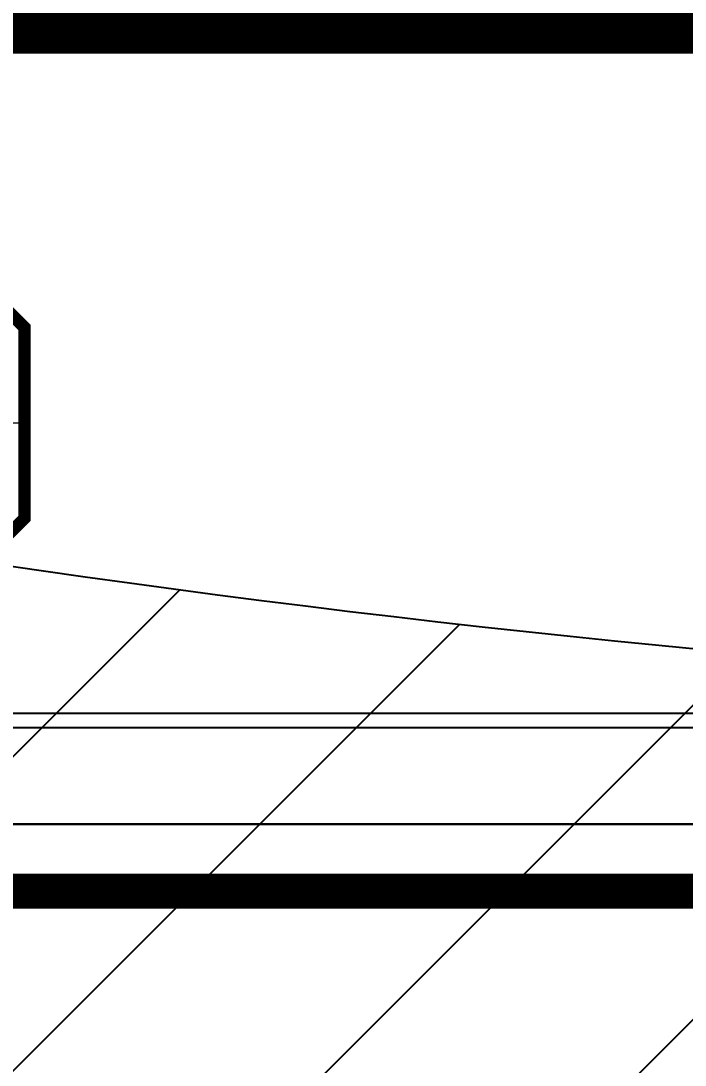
# Model space of a CAD drawing. Header units: millimetres. Extents: x -107267 to 109426, y -98906 to 83910.
# Drawn here: x -20097 to -19149, y -344 to 1147 of the extents above; entities that cross this region are included whole.
import ezdxf
from ezdxf.enums import TextEntityAlignment as Align

# ---------------------------------------------------------------- set-up
doc = ezdxf.new("R2010")
doc.units = ezdxf.units.MM
doc.linetypes.add('ACAD_ISO10W100', pattern=[18, 12, -3, 0, -3])
doc.linetypes.add('ACAD_ISO12W100', pattern=[21, 12, -3, 0, -3, 0, -3])
for name, color, linetype in [('00 - ZONA DE PROTEÇÃO', 4, 'Continuous'), ('00 - Zona de proteção 2d', 4, 'Continuous'), ('Front View-MISC', 7, 'Continuous'), ('Front View-STEEL', 9, 'Continuous'), ('Top (Plan) View-MISC', 7, 'Continuous')]:
    doc.layers.add(name, color=color, linetype=linetype)
for name, color, linetype, lineweight in [('000-M3G-MALHA NOVA', 5, 'ACAD_ISO10W100', 0), ('00_m3g_spda.capt_novo', 5, 'Continuous', 9), ('00_m3g_spda_ater_cabo50', 1, 'Continuous', 9)]:
    doc.layers.add(name, color=color, linetype=linetype, lineweight=lineweight)
doc.styles.add('ARIAL', font='arial.ttf')

# ---------------------------------------------------------------- blocks, each defined once
blk = doc.blocks.new('M3G_P_PONTOS DESC')
blk.add_wipeout([(-1.552, 3.747), (-3.747, 1.552), (-3.747, -1.552), (-1.552, -3.747), (1.552, -3.747), (3.747, -1.552), (3.747, 1.552), (1.552, 3.747)])
blk.add_wipeout([(-3.747, 1.552), (-3.747, -1.552), (-1.552, -3.747), (1.552, -3.747), (3.747, -1.552), (3.747, 1.552), (1.552, 3.747), (-1.552, 3.747)])
blk.add_line((-3.747, 0), (3.747, 0))
at = {"const_width": 0.2}
blk.add_lwpolyline([(3.747, 1.552), (1.552, 3.747), (-1.552, 3.747), (-3.747, 1.552), (-3.747, -1.552), (-1.552, -3.747), (1.552, -3.747), (3.747, -1.552)], close=True, dxfattribs=at)
at = {"style": 'ARIAL'}
for tag, height, p in [('PREDIO', 2.3, (0, 0.704)), ('PONTO', 2, (0, -2.639))]:
    blk.add_attdef(tag, text='', height=height, dxfattribs=at).set_placement(p, align=Align.CENTER)
blk = doc.blocks.new('*U482')
at = {"layer": 'Top (Plan) View-MISC', "color": 0, "linetype": 'ByBlock', "lineweight": -2}
blk.add_line((-21187.7, 138.1), (23428.9, 138.1), dxfattribs=at)
blk = doc.blocks.new('*U1067')
at = {"layer": 'Top (Plan) View-MISC', "color": 0, "linetype": 'ByBlock', "lineweight": -2}
blk.add_line((-18164.4, 158.1), (-20964.8, 158.1), dxfattribs=at)
blk = doc.blocks.new('*U1219')
at = {"layer": 'Front View-MISC', "color": 0, "linetype": 'ByBlock', "lineweight": -2}
for p, q in [((-20087.7, 0, 0.9), (-20087.7, 0, 3201.1)), ((-18287.7, 0, 0.9), (-20087.7, 0, 0.9)), ((-20087.7, 0, 3201.1), (-18287.7, 0, 3201.1)), ((-18287.7, 0, 3201.1), (-18287.7, 0, 0.9))]:
    blk.add_line(p, q, dxfattribs=at)
blk = doc.blocks.new('*U1222')
at = {"layer": 'Front View-MISC', "color": 0, "linetype": 'ByBlock', "lineweight": -2}
for p, q in [((-21407.7, 0, 3450), (-13407.5, 0, 3450)), ((-21407.7, 0, 4300), (-13407.5, 0, 4300))]:
    blk.add_line(p, q, dxfattribs=at)
blk = doc.blocks.new('*U1223')
at = {"layer": 'Front View-MISC', "color": 0, "linetype": 'ByBlock', "lineweight": -2}
for p, q in [((-13089.6, 0), (-24352.8, 0)), ((-13089.6, 0, -100), (-24352.8, 0, -100))]:
    blk.add_line(p, q, dxfattribs=at)
blk = doc.blocks.new('*U1244')
at = {"layer": 'Front View-MISC', "color": 0, "linetype": 'ByBlock', "lineweight": -2}
for p, q in [((-20087.7, 0, 0.9), (-18287.7, 0, 0.9)), ((-20087.7, 0, 3202), (-20087.7, 0, 0.9)), ((-18287.7, 0, 3202), (-20087.7, 0, 3202)), ((-20010, 0, 2270.7), (-19235, 0, 2270.7)), ((-20010, 0, 1000.3), (-20010, 0, 2270.7)), ((-19235, 0, 1000.3), (-20010, 0, 1000.3)), ((-20010, 0, 950.3), (-19235, 0, 950.3)), ((-20010, 0, 150.3), (-20010, 0, 950.3)), ((-19235, 0, 150.3), (-20010, 0, 150.3)), ((-20010, 0, 2320.7), (-20010, 0, 3120.7)), ((-19235, 0, 2320.7), (-20010, 0, 2320.7)), ((-20010, 0, 3120.7), (-19235, 0, 3120.7)), ((-19235, 0, 2270.7), (-19235, 0, 1000.3)), ((-19235, 0, 950.3), (-19235, 0, 150.3)), ((-19235, 0, 3120.7), (-19235, 0, 2320.7)), ((-19140.4, 0, 2270.7), (-18365.4, 0, 2270.7)), ((-19140.4, 0, 1000.3), (-19140.4, 0, 2270.7)), ((-18365.4, 0, 1000.3), (-19140.4, 0, 1000.3)), ((-19140.4, 0, 3120.7), (-18365.4, 0, 3120.7)), ((-19140.4, 0, 2320.7), (-19140.4, 0, 3120.7)), ((-18365.4, 0, 2320.7), (-19140.4, 0, 2320.7)), ((-19140.4, 0, 950.3), (-18365.4, 0, 950.3)), ((-19140.4, 0, 150.3), (-19140.4, 0, 950.3)), ((-18365.4, 0, 150.3), (-19140.4, 0, 150.3)), ((-18365.4, 0, 2270.7), (-18365.4, 0, 1000.3)), ((-18365.4, 0, 3120.7), (-18365.4, 0, 2320.7)), ((-18365.4, 0, 950.3), (-18365.4, 0, 150.3)), ((-18287.7, 0, 0.9), (-18287.7, 0, 3202))]:
    blk.add_line(p, q, dxfattribs=at)
blk = doc.blocks.new('*U1306')
at = {"layer": 'Front View-MISC', "color": 0, "linetype": 'ByBlock', "lineweight": -2}
for p, q in [((-20086, 0, 5158), (-20045.3, 0, 5158)), ((-20024.1, 0, 5158), (-19983.4, 0, 5158)), ((-19962.2, 0, 5158), (-19921.5, 0, 5158)), ((-19900.3, 0, 5158), (-19859.6, 0, 5158)), ((-19838.4, 0, 5158), (-19797.7, 0, 5158)), ((-19776.5, 0, 5158), (-19735.8, 0, 5158)), ((-19714.6, 0, 5158), (-19673.9, 0, 5158)), ((-19652.7, 0, 5158), (-19612, 0, 5158)), ((-19590.8, 0, 5158), (-19550.1, 0, 5158)), ((-19528.9, 0, 5158), (-19488.2, 0, 5158)), ((-19467, 0, 5158), (-19426.3, 0, 5158)), ((-19405.1, 0, 5158), (-19364.4, 0, 5158)), ((-19343.2, 0, 5158), (-19302.5, 0, 5158)), ((-19281.3, 0, 5158), (-19240.6, 0, 5158)), ((-19219.4, 0, 5158), (-19178.7, 0, 5158)), ((-19157.5, 0, 5158), (-19116.8, 0, 5158))]:
    blk.add_line(p, q, dxfattribs=at)
blk = doc.blocks.new('*U1308')
at = {"layer": 'Front View-MISC', "color": 0, "linetype": 'ByBlock', "lineweight": -2}
for p, q in [((-21187.7, 0, 4300), (-13407.5, 0, 4300)), ((-21187.7, 0, 4920.1), (-13407.5, 0, 4920.1))]:
    blk.add_line(p, q, dxfattribs=at)
blk = doc.blocks.new('*U1891')
at = {"layer": 'Front View-MISC', "color": 0, "linetype": 'ByBlock', "lineweight": -2}
for p, q in [((-20107.2, 0, 5166.4), (-20086, 0, 5166.4)), ((-20086, 0, 5166.4), (-20086, 0, 4920.1)), ((-20045.3, 0, 5166.4), (-20045.3, 0, 4920.1)), ((-20045.3, 0, 5166.4), (-20024.1, 0, 5166.4)), ((-20024.1, 0, 5166.4), (-20024.1, 0, 4920.1)), ((-19983.4, 0, 5166.4), (-19983.4, 0, 4920.1)), ((-19983.4, 0, 5166.4), (-19962.2, 0, 5166.4)), ((-19962.2, 0, 5166.4), (-19962.2, 0, 4920.1)), ((-19921.5, 0, 5166.4), (-19900.3, 0, 5166.4)), ((-19921.5, 0, 5166.4), (-19921.5, 0, 4920.1)), ((-19900.3, 0, 5166.4), (-19900.3, 0, 4920.1)), ((-19859.6, 0, 5166.4), (-19838.4, 0, 5166.4)), ((-19859.6, 0, 5166.4), (-19859.6, 0, 4920.1)), ((-19838.4, 0, 5166.4), (-19838.4, 0, 4920.1)), ((-19797.7, 0, 5166.4), (-19776.5, 0, 5166.4)), ((-19797.7, 0, 5166.4), (-19797.7, 0, 4920.1)), ((-19776.5, 0, 5166.4), (-19776.5, 0, 4920.1)), ((-19735.8, 0, 5166.4), (-19714.6, 0, 5166.4)), ((-19735.8, 0, 5166.4), (-19735.8, 0, 4920.1)), ((-19714.6, 0, 5166.4), (-19714.6, 0, 4920.1)), ((-19673.9, 0, 5166.4), (-19673.9, 0, 4920.1)), ((-19673.9, 0, 5166.4), (-19652.7, 0, 5166.4)), ((-19652.7, 0, 5166.4), (-19652.7, 0, 4920.1)), ((-19612, 0, 5166.4), (-19590.8, 0, 5166.4)), ((-19612, 0, 5166.4), (-19612, 0, 4920.1)), ((-19590.8, 0, 5166.4), (-19590.8, 0, 4920.1)), ((-19550.1, 0, 5166.4), (-19550.1, 0, 4920.1)), ((-19550.1, 0, 5166.4), (-19528.9, 0, 5166.4)), ((-19528.9, 0, 5166.4), (-19528.9, 0, 4920.1)), ((-19488.2, 0, 5166.4), (-19467, 0, 5166.4)), ((-19488.2, 0, 5166.4), (-19488.2, 0, 4920.1)), ((-19467, 0, 5166.4), (-19467, 0, 4920.1)), ((-19426.3, 0, 5166.4), (-19426.3, 0, 4920.1)), ((-19426.3, 0, 5166.4), (-19405.1, 0, 5166.4)), ((-19405.1, 0, 5166.4), (-19405.1, 0, 4920.1)), ((-19364.4, 0, 5166.4), (-19364.4, 0, 4920.1)), ((-19364.4, 0, 5166.4), (-19343.2, 0, 5166.4)), ((-19343.2, 0, 5166.4), (-19343.2, 0, 4920.1)), ((-19302.5, 0, 5166.4), (-19281.3, 0, 5166.4)), ((-19302.5, 0, 5166.4), (-19302.5, 0, 4920.1)), ((-19281.3, 0, 5166.4), (-19281.3, 0, 4920.1)), ((-19240.6, 0, 5166.4), (-19219.4, 0, 5166.4)), ((-19240.6, 0, 5166.4), (-19240.6, 0, 4920.1)), ((-19219.4, 0, 5166.4), (-19219.4, 0, 4920.1)), ((-19178.7, 0, 5166.4), (-19178.7, 0, 4920.1)), ((-19178.7, 0, 5166.4), (-19157.5, 0, 5166.4)), ((-19157.5, 0, 5166.4), (-19157.5, 0, 4920.1))]:
    blk.add_line(p, q, dxfattribs=at)
blk = doc.blocks.new('*U1939')
at = {"layer": 'Front View-STEEL', "color": 0, "linetype": 'ByBlock', "lineweight": -2}
for p, q in [((-19235, 0, 1009.6), (-20010, 0, 1009.6)), ((-19235, 0, 1019.2), (-20010, 0, 1019.2)), ((-19235, 0, 1028.7), (-20010, 0, 1028.7)), ((-19235, 0, 1038.2), (-20010, 0, 1038.2)), ((-19235, 0, 1047.8), (-20010, 0, 1047.8)), ((-19235, 0, 1057.3), (-20010, 0, 1057.3)), ((-19235, 0, 1066.8), (-20010, 0, 1066.8)), ((-19235, 0, 1076.3), (-20010, 0, 1076.3)), ((-19235, 0, 1085.8), (-20010, 0, 1085.8)), ((-19235, 0, 1095.4), (-20010, 0, 1095.4)), ((-19235, 0, 1104.9), (-20010, 0, 1104.9)), ((-19235, 0, 1114.4), (-20010, 0, 1114.4)), ((-19235, 0, 1124), (-20010, 0, 1124)), ((-19235, 0, 1133.5), (-20010, 0, 1133.5)), ((-19235, 0, 1143), (-20010, 0, 1143)), ((-19235, 0, 1152.5), (-20010, 0, 1152.5)), ((-19235, 0, 1162), (-20010, 0, 1162)), ((-19235, 0, 1171.6), (-20010, 0, 1171.6)), ((-19235, 0, 1181.1), (-20010, 0, 1181.1)), ((-19235, 0, 1190.6), (-20010, 0, 1190.6)), ((-19235, 0, 1200.2), (-20010, 0, 1200.2)), ((-19235, 0, 1209.7), (-20010, 0, 1209.7)), ((-19235, 0, 1219.2), (-20010, 0, 1219.2)), ((-19235, 0, 1228.7), (-20010, 0, 1228.7)), ((-19235, 0, 1238.2), (-20010, 0, 1238.2)), ((-19235, 0, 1247.8), (-20010, 0, 1247.8)), ((-19235, 0, 1257.3), (-20010, 0, 1257.3)), ((-19235, 0, 1266.8), (-20010, 0, 1266.8)), ((-19235, 0, 1276.3), (-20010, 0, 1276.3)), ((-19235, 0, 1285.9), (-20010, 0, 1285.9)), ((-19235, 0, 1295.4), (-20010, 0, 1295.4)), ((-19235, 0, 1304.9), (-20010, 0, 1304.9)), ((-19235, 0, 1314.5), (-20010, 0, 1314.5)), ((-19235, 0, 1324), (-20010, 0, 1324)), ((-19235, 0, 1333.5), (-20010, 0, 1333.5)), ((-19235, 0, 1343), (-20010, 0, 1343)), ((-19235, 0, 1352.5), (-20010, 0, 1352.5)), ((-19235, 0, 1362.1), (-20010, 0, 1362.1)), ((-19235, 0, 1371.6), (-20010, 0, 1371.6)), ((-19235, 0, 1381.1), (-20010, 0, 1381.1)), ((-19235, 0, 1390.7), (-20010, 0, 1390.7)), ((-19235, 0, 1400.2), (-20010, 0, 1400.2)), ((-19235, 0, 1409.7), (-20010, 0, 1409.7)), ((-19235, 0, 1419.2), (-20010, 0, 1419.2)), ((-19235, 0, 1428.8), (-20010, 0, 1428.8)), ((-19235, 0, 1438.3), (-20010, 0, 1438.3)), ((-19235, 0, 1447.8), (-20010, 0, 1447.8)), ((-19235, 0, 1457.3), (-20010, 0, 1457.3)), ((-19235, 0, 1466.8), (-20010, 0, 1466.8)), ((-19235, 0, 1476.4), (-20010, 0, 1476.4)), ((-19235, 0, 1485.9), (-20010, 0, 1485.9)), ((-19235, 0, 1495.4), (-20010, 0, 1495.4)), ((-19235, 0, 1505), (-20010, 0, 1505)), ((-19235, 0, 1514.5), (-20010, 0, 1514.5)), ((-19235, 0, 1524), (-20010, 0, 1524)), ((-19235, 0, 1533.5), (-20010, 0, 1533.5)), ((-19235, 0, 1543), (-20010, 0, 1543)), ((-19235, 0, 1552.6), (-20010, 0, 1552.6)), ((-19235, 0, 1562.1), (-20010, 0, 1562.1)), ((-19235, 0, 1571.6), (-20010, 0, 1571.6)), ((-19235, 0, 1581.2), (-20010, 0, 1581.2)), ((-19235, 0, 1590.7), (-20010, 0, 1590.7)), ((-19235, 0, 1600.2), (-20010, 0, 1600.2)), ((-19235, 0, 1609.7), (-20010, 0, 1609.7)), ((-19235, 0, 1619.2), (-20010, 0, 1619.2)), ((-19235, 0, 1628.8), (-20010, 0, 1628.8)), ((-19235, 0, 1638.3), (-20010, 0, 1638.3)), ((-19235, 0, 1647.8), (-20010, 0, 1647.8)), ((-19235, 0, 1657.3), (-20010, 0, 1657.3)), ((-19235, 0, 1666.9), (-20010, 0, 1666.9)), ((-19235, 0, 1676.4), (-20010, 0, 1676.4)), ((-19235, 0, 1685.9), (-20010, 0, 1685.9)), ((-19235, 0, 1695.5), (-20010, 0, 1695.5)), ((-19235, 0, 1705), (-20010, 0, 1705)), ((-19235, 0, 1714.5), (-20010, 0, 1714.5)), ((-19235, 0, 1724), (-20010, 0, 1724)), ((-19235, 0, 1733.5), (-20010, 0, 1733.5)), ((-19235, 0, 1743.1), (-20010, 0, 1743.1)), ((-19235, 0, 1752.6), (-20010, 0, 1752.6)), ((-19235, 0, 1762.1), (-20010, 0, 1762.1)), ((-19235, 0, 1771.7), (-20010, 0, 1771.7)), ((-19235, 0, 1781.2), (-20010, 0, 1781.2)), ((-19235, 0, 1790.7), (-20010, 0, 1790.7)), ((-19235, 0, 1800.2), (-20010, 0, 1800.2)), ((-19235, 0, 1809.8), (-20010, 0, 1809.8)), ((-19235, 0, 1819.3), (-20010, 0, 1819.3)), ((-19235, 0, 1828.8), (-20010, 0, 1828.8)), ((-19235, 0, 1838.3), (-20010, 0, 1838.3)), ((-19235, 0, 1847.8), (-20010, 0, 1847.8)), ((-19235, 0, 1857.4), (-20010, 0, 1857.4)), ((-19235, 0, 1866.9), (-20010, 0, 1866.9)), ((-19235, 0, 1876.4), (-20010, 0, 1876.4)), ((-19235, 0, 1886), (-20010, 0, 1886)), ((-19235, 0, 1895.5), (-20010, 0, 1895.5)), ((-19235, 0, 1905), (-20010, 0, 1905)), ((-19235, 0, 1914.5), (-20010, 0, 1914.5)), ((-19235, 0, 1924), (-20010, 0, 1924)), ((-19235, 0, 1933.6), (-20010, 0, 1933.6)), ((-19235, 0, 1943.1), (-20010, 0, 1943.1)), ((-19235, 0, 1952.6), (-20010, 0, 1952.6)), ((-19235, 0, 1962.2), (-20010, 0, 1962.2)), ((-19235, 0, 1971.7), (-20010, 0, 1971.7)), ((-19235, 0, 1981.2), (-20010, 0, 1981.2)), ((-19235, 0, 1990.7), (-20010, 0, 1990.7)), ((-19235, 0, 2000.2), (-20010, 0, 2000.2)), ((-19235, 0, 2009.8), (-20010, 0, 2009.8)), ((-19235, 0, 2019.3), (-20010, 0, 2019.3)), ((-19235, 0, 2028.8), (-20010, 0, 2028.8)), ((-19235, 0, 2038.3), (-20010, 0, 2038.3)), ((-19235, 0, 2047.9), (-20010, 0, 2047.9)), ((-19235, 0, 2057.4), (-20010, 0, 2057.4)), ((-19235, 0, 2066.9), (-20010, 0, 2066.9)), ((-19235, 0, 2076.4), (-20010, 0, 2076.4)), ((-19235, 0, 2086), (-20010, 0, 2086)), ((-19235, 0, 2095.5), (-20010, 0, 2095.5)), ((-19235, 0, 2105), (-20010, 0, 2105)), ((-19235, 0, 2114.6), (-20010, 0, 2114.6)), ((-19235, 0, 2124.1), (-20010, 0, 2124.1)), ((-19235, 0, 2133.6), (-20010, 0, 2133.6)), ((-19235, 0, 2143.1), (-20010, 0, 2143.1)), ((-19235, 0, 2152.7), (-20010, 0, 2152.7)), ((-19235, 0, 2162.2), (-20010, 0, 2162.2)), ((-19235, 0, 2171.7), (-20010, 0, 2171.7)), ((-19235, 0, 2181.2), (-20010, 0, 2181.2)), ((-19235, 0, 2190.8), (-20010, 0, 2190.8)), ((-19235, 0, 2200.3), (-20010, 0, 2200.3)), ((-19235, 0, 2209.8), (-20010, 0, 2209.8)), ((-19235, 0, 2219.3), (-20010, 0, 2219.3)), ((-19235, 0, 2228.8), (-20010, 0, 2228.8)), ((-19235, 0, 2238.4), (-20010, 0, 2238.4)), ((-19235, 0, 2247.9), (-20010, 0, 2247.9)), ((-19235, 0, 2257.4), (-20010, 0, 2257.4)), ((-19235, 0, 2266.9), (-20010, 0, 2266.9)), ((-20002.5, 0, 1000.3), (-20002.5, 0, 2270.7)), ((-19993, 0, 1000.3), (-19993, 0, 2270.7)), ((-19983.5, 0, 1000.3), (-19983.5, 0, 2270.7)), ((-19973.9, 0, 1000.3), (-19973.9, 0, 2270.7)), ((-19964.4, 0, 1000.3), (-19964.4, 0, 2270.7)), ((-19954.9, 0, 1000.3), (-19954.9, 0, 2270.7)), ((-19945.3, 0, 1000.3), (-19945.3, 0, 2270.7)), ((-19935.8, 0, 1000.3), (-19935.8, 0, 2270.7)), ((-19926.3, 0, 1000.3), (-19926.3, 0, 2270.7)), ((-19916.8, 0, 1000.3), (-19916.8, 0, 2270.7)), ((-19907.2, 0, 1000.3), (-19907.2, 0, 2270.7)), ((-19897.7, 0, 1000.3), (-19897.7, 0, 2270.7)), ((-19888.2, 0, 1000.3), (-19888.2, 0, 2270.7)), ((-19878.7, 0, 1000.3), (-19878.7, 0, 2270.7)), ((-19869.2, 0, 1000.3), (-19869.2, 0, 2270.7)), ((-19859.6, 0, 1000.3), (-19859.6, 0, 2270.7)), ((-19850.1, 0, 1000.3), (-19850.1, 0, 2270.7)), ((-19840.6, 0, 1000.3), (-19840.6, 0, 2270.7)), ((-19831, 0, 1000.3), (-19831, 0, 2270.7)), ((-19821.5, 0, 1000.3), (-19821.5, 0, 2270.7)), ((-19812, 0, 1000.3), (-19812, 0, 2270.7)), ((-19802.5, 0, 1000.3), (-19802.5, 0, 2270.7)), ((-19793, 0, 1000.3), (-19793, 0, 2270.7)), ((-19783.4, 0, 1000.3), (-19783.4, 0, 2270.7)), ((-19773.9, 0, 1000.3), (-19773.9, 0, 2270.7)), ((-19764.4, 0, 1000.3), (-19764.4, 0, 2270.7)), ((-19754.8, 0, 1000.3), (-19754.8, 0, 2270.7)), ((-19745.3, 0, 1000.3), (-19745.3, 0, 2270.7)), ((-19735.8, 0, 1000.3), (-19735.8, 0, 2270.7)), ((-19726.3, 0, 1000.3), (-19726.3, 0, 2270.7)), ((-19716.8, 0, 1000.3), (-19716.8, 0, 2270.7)), ((-19707.2, 0, 1000.3), (-19707.2, 0, 2270.7)), ((-19697.7, 0, 1000.3), (-19697.7, 0, 2270.7)), ((-19688.2, 0, 1000.3), (-19688.2, 0, 2270.7)), ((-19678.7, 0, 1000.3), (-19678.7, 0, 2270.7)), ((-19669.1, 0, 1000.3), (-19669.1, 0, 2270.7)), ((-19659.6, 0, 1000.3), (-19659.6, 0, 2270.7)), ((-19650.1, 0, 1000.3), (-19650.1, 0, 2270.7)), ((-19640.5, 0, 1000.3), (-19640.5, 0, 2270.7)), ((-19631, 0, 1000.3), (-19631, 0, 2270.7)), ((-19621.5, 0, 1000.3), (-19621.5, 0, 2270.7)), ((-19612, 0, 1000.3), (-19612, 0, 2270.7)), ((-19602.5, 0, 1000.3), (-19602.5, 0, 2270.7)), ((-19592.9, 0, 1000.3), (-19592.9, 0, 2270.7)), ((-19583.4, 0, 1000.3), (-19583.4, 0, 2270.7)), ((-19573.9, 0, 1000.3), (-19573.9, 0, 2270.7)), ((-19564.3, 0, 1000.3), (-19564.3, 0, 2270.7)), ((-19554.8, 0, 1000.3), (-19554.8, 0, 2270.7)), ((-19545.3, 0, 1000.3), (-19545.3, 0, 2270.7)), ((-19535.8, 0, 1000.3), (-19535.8, 0, 2270.7)), ((-19526.2, 0, 1000.3), (-19526.2, 0, 2270.7)), ((-19516.7, 0, 1000.3), (-19516.7, 0, 2270.7)), ((-19507.2, 0, 1000.3), (-19507.2, 0, 2270.7)), ((-19497.7, 0, 1000.3), (-19497.7, 0, 2270.7)), ((-19488.2, 0, 1000.3), (-19488.2, 0, 2270.7)), ((-19478.6, 0, 1000.3), (-19478.6, 0, 2270.7)), ((-19469.1, 0, 1000.3), (-19469.1, 0, 2270.7)), ((-19459.6, 0, 1000.3), (-19459.6, 0, 2270.7)), ((-19450, 0, 1000.3), (-19450, 0, 2270.7)), ((-19440.5, 0, 1000.3), (-19440.5, 0, 2270.7)), ((-19431, 0, 1000.3), (-19431, 0, 2270.7)), ((-19421.5, 0, 1000.3), (-19421.5, 0, 2270.7)), ((-19412, 0, 1000.3), (-19412, 0, 2270.7)), ((-19402.4, 0, 1000.3), (-19402.4, 0, 2270.7)), ((-19392.9, 0, 1000.3), (-19392.9, 0, 2270.7)), ((-19383.4, 0, 1000.3), (-19383.4, 0, 2270.7)), ((-19373.8, 0, 1000.3), (-19373.8, 0, 2270.7)), ((-19364.3, 0, 1000.3), (-19364.3, 0, 2270.7)), ((-19354.8, 0, 1000.3), (-19354.8, 0, 2270.7)), ((-19345.3, 0, 1000.3), (-19345.3, 0, 2270.7)), ((-19335.8, 0, 1000.3), (-19335.8, 0, 2270.7)), ((-19326.2, 0, 1000.3), (-19326.2, 0, 2270.7)), ((-19316.7, 0, 1000.3), (-19316.7, 0, 2270.7)), ((-19307.2, 0, 1000.3), (-19307.2, 0, 2270.7)), ((-19297.7, 0, 1000.3), (-19297.7, 0, 2270.7)), ((-19288.1, 0, 1000.3), (-19288.1, 0, 2270.7)), ((-19278.6, 0, 1000.3), (-19278.6, 0, 2270.7)), ((-19269.1, 0, 1000.3), (-19269.1, 0, 2270.7)), ((-19259.5, 0, 1000.3), (-19259.5, 0, 2270.7)), ((-19250, 0, 1000.3), (-19250, 0, 2270.7)), ((-19240.5, 0, 1000.3), (-19240.5, 0, 2270.7))]:
    blk.add_line(p, q, dxfattribs=at)
blk = doc.blocks.new('*U1940')
at = {"layer": 'Front View-STEEL', "color": 0, "linetype": 'ByBlock', "lineweight": -2}
for p, q in [((-19235, 0, 152.4), (-20010, 0, 152.4)), ((-19235, 0, 161.9), (-20010, 0, 161.9)), ((-19235, 0, 171.4), (-20010, 0, 171.4)), ((-19235, 0, 181), (-20010, 0, 181)), ((-19235, 0, 190.5), (-20010, 0, 190.5)), ((-19235, 0, 200), (-20010, 0, 200)), ((-19235, 0, 209.6), (-20010, 0, 209.6)), ((-19235, 0, 219.1), (-20010, 0, 219.1)), ((-19235, 0, 228.6), (-20010, 0, 228.6)), ((-19235, 0, 238.1), (-20010, 0, 238.1)), ((-19235, 0, 247.7), (-20010, 0, 247.7)), ((-19235, 0, 257.2), (-20010, 0, 257.2)), ((-19235, 0, 266.7), (-20010, 0, 266.7)), ((-19235, 0, 276.2), (-20010, 0, 276.2)), ((-19235, 0, 285.7), (-20010, 0, 285.7)), ((-19235, 0, 295.3), (-20010, 0, 295.3)), ((-19235, 0, 304.8), (-20010, 0, 304.8)), ((-19235, 0, 314.3), (-20010, 0, 314.3)), ((-19235, 0, 323.9), (-20010, 0, 323.9)), ((-19235, 0, 333.4), (-20010, 0, 333.4)), ((-19235, 0, 342.9), (-20010, 0, 342.9)), ((-19235, 0, 352.4), (-20010, 0, 352.4)), ((-19235, 0, 361.9), (-20010, 0, 361.9)), ((-19235, 0, 371.5), (-20010, 0, 371.5)), ((-19235, 0, 381), (-20010, 0, 381)), ((-19235, 0, 390.5), (-20010, 0, 390.5)), ((-19235, 0, 400.1), (-20010, 0, 400.1)), ((-19235, 0, 409.6), (-20010, 0, 409.6)), ((-19235, 0, 419.1), (-20010, 0, 419.1)), ((-19235, 0, 428.6), (-20010, 0, 428.6)), ((-19235, 0, 438.1), (-20010, 0, 438.1)), ((-19235, 0, 447.7), (-20010, 0, 447.7)), ((-19235, 0, 457.2), (-20010, 0, 457.2)), ((-19235, 0, 466.7), (-20010, 0, 466.7)), ((-19235, 0, 476.2), (-20010, 0, 476.2)), ((-19235, 0, 485.8), (-20010, 0, 485.8)), ((-19235, 0, 495.3), (-20010, 0, 495.3)), ((-19235, 0, 504.8), (-20010, 0, 504.8)), ((-19235, 0, 514.3), (-20010, 0, 514.3)), ((-19235, 0, 523.9), (-20010, 0, 523.9)), ((-19235, 0, 533.4), (-20010, 0, 533.4)), ((-19235, 0, 542.9), (-20010, 0, 542.9)), ((-19235, 0, 552.4), (-20010, 0, 552.4)), ((-19235, 0, 562), (-20010, 0, 562)), ((-19235, 0, 571.5), (-20010, 0, 571.5)), ((-19235, 0, 581), (-20010, 0, 581)), ((-19235, 0, 590.5), (-20010, 0, 590.5)), ((-19235, 0, 600.1), (-20010, 0, 600.1)), ((-19235, 0, 609.6), (-20010, 0, 609.6)), ((-19235, 0, 619.1), (-20010, 0, 619.1)), ((-19235, 0, 628.6), (-20010, 0, 628.6)), ((-19235, 0, 638.2), (-20010, 0, 638.2)), ((-19235, 0, 647.7), (-20010, 0, 647.7)), ((-19235, 0, 657.2), (-20010, 0, 657.2)), ((-19235, 0, 666.7), (-20010, 0, 666.7)), ((-19235, 0, 676.3), (-20010, 0, 676.3)), ((-19235, 0, 685.8), (-20010, 0, 685.8)), ((-19235, 0, 695.3), (-20010, 0, 695.3)), ((-19235, 0, 704.8), (-20010, 0, 704.8)), ((-19235, 0, 714.4), (-20010, 0, 714.4)), ((-19235, 0, 723.9), (-20010, 0, 723.9)), ((-19235, 0, 733.4), (-20010, 0, 733.4)), ((-19235, 0, 742.9), (-20010, 0, 742.9)), ((-19235, 0, 752.5), (-20010, 0, 752.5)), ((-19235, 0, 762), (-20010, 0, 762)), ((-19235, 0, 771.5), (-20010, 0, 771.5)), ((-19235, 0, 781), (-20010, 0, 781)), ((-19235, 0, 790.6), (-20010, 0, 790.6)), ((-19235, 0, 800.1), (-20010, 0, 800.1)), ((-19235, 0, 809.6), (-20010, 0, 809.6)), ((-19235, 0, 819.1), (-20010, 0, 819.1)), ((-19235, 0, 828.7), (-20010, 0, 828.7)), ((-19235, 0, 838.2), (-20010, 0, 838.2)), ((-19235, 0, 847.7), (-20010, 0, 847.7)), ((-19235, 0, 857.2), (-20010, 0, 857.2)), ((-19235, 0, 866.8), (-20010, 0, 866.8)), ((-19235, 0, 876.3), (-20010, 0, 876.3)), ((-19235, 0, 885.8), (-20010, 0, 885.8)), ((-19235, 0, 895.3), (-20010, 0, 895.3)), ((-19235, 0, 904.9), (-20010, 0, 904.9)), ((-19235, 0, 914.4), (-20010, 0, 914.4)), ((-19235, 0, 923.9), (-20010, 0, 923.9)), ((-19235, 0, 933.4), (-20010, 0, 933.4)), ((-19235, 0, 943), (-20010, 0, 943)), ((-20002.5, 0, 150.3), (-20002.5, 0, 950.3)), ((-19993, 0, 150.3), (-19993, 0, 950.3)), ((-19983.5, 0, 150.3), (-19983.5, 0, 950.3)), ((-19973.9, 0, 150.3), (-19973.9, 0, 950.3)), ((-19964.4, 0, 150.3), (-19964.4, 0, 950.3)), ((-19954.9, 0, 150.3), (-19954.9, 0, 950.3)), ((-19945.3, 0, 150.3), (-19945.3, 0, 950.3)), ((-19935.8, 0, 150.3), (-19935.8, 0, 950.3)), ((-19926.3, 0, 150.3), (-19926.3, 0, 950.3)), ((-19916.8, 0, 150.3), (-19916.8, 0, 950.3)), ((-19907.2, 0, 150.3), (-19907.2, 0, 950.3)), ((-19897.7, 0, 150.3), (-19897.7, 0, 950.3)), ((-19888.2, 0, 150.3), (-19888.2, 0, 950.3)), ((-19878.7, 0, 150.3), (-19878.7, 0, 950.3)), ((-19869.2, 0, 150.3), (-19869.2, 0, 950.3)), ((-19859.6, 0, 150.3), (-19859.6, 0, 950.3)), ((-19850.1, 0, 150.3), (-19850.1, 0, 950.3)), ((-19840.6, 0, 150.3), (-19840.6, 0, 950.3)), ((-19831, 0, 150.3), (-19831, 0, 950.3)), ((-19821.5, 0, 150.3), (-19821.5, 0, 950.3)), ((-19812, 0, 150.3), (-19812, 0, 950.3)), ((-19802.5, 0, 150.3), (-19802.5, 0, 950.3)), ((-19793, 0, 150.3), (-19793, 0, 950.3)), ((-19783.4, 0, 150.3), (-19783.4, 0, 950.3)), ((-19773.9, 0, 150.3), (-19773.9, 0, 950.3)), ((-19764.4, 0, 150.3), (-19764.4, 0, 950.3)), ((-19754.8, 0, 150.3), (-19754.8, 0, 950.3)), ((-19745.3, 0, 150.3), (-19745.3, 0, 950.3)), ((-19735.8, 0, 150.3), (-19735.8, 0, 950.3)), ((-19726.3, 0, 150.3), (-19726.3, 0, 950.3)), ((-19716.8, 0, 150.3), (-19716.8, 0, 950.3)), ((-19707.2, 0, 150.3), (-19707.2, 0, 950.3)), ((-19697.7, 0, 150.3), (-19697.7, 0, 950.3)), ((-19688.2, 0, 150.3), (-19688.2, 0, 950.3)), ((-19678.7, 0, 150.3), (-19678.7, 0, 950.3)), ((-19669.1, 0, 150.3), (-19669.1, 0, 950.3)), ((-19659.6, 0, 150.3), (-19659.6, 0, 950.3)), ((-19650.1, 0, 150.3), (-19650.1, 0, 950.3)), ((-19640.5, 0, 150.3), (-19640.5, 0, 950.3)), ((-19631, 0, 150.3), (-19631, 0, 950.3)), ((-19621.5, 0, 150.3), (-19621.5, 0, 950.3)), ((-19612, 0, 150.3), (-19612, 0, 950.3)), ((-19602.5, 0, 150.3), (-19602.5, 0, 950.3)), ((-19592.9, 0, 150.3), (-19592.9, 0, 950.3)), ((-19583.4, 0, 150.3), (-19583.4, 0, 950.3)), ((-19573.9, 0, 150.3), (-19573.9, 0, 950.3)), ((-19564.3, 0, 150.3), (-19564.3, 0, 950.3)), ((-19554.8, 0, 150.3), (-19554.8, 0, 950.3)), ((-19545.3, 0, 150.3), (-19545.3, 0, 950.3)), ((-19535.8, 0, 150.3), (-19535.8, 0, 950.3)), ((-19526.2, 0, 150.3), (-19526.2, 0, 950.3)), ((-19516.7, 0, 150.3), (-19516.7, 0, 950.3)), ((-19507.2, 0, 150.3), (-19507.2, 0, 950.3)), ((-19497.7, 0, 150.3), (-19497.7, 0, 950.3)), ((-19488.2, 0, 150.3), (-19488.2, 0, 950.3)), ((-19478.6, 0, 150.3), (-19478.6, 0, 950.3)), ((-19469.1, 0, 150.3), (-19469.1, 0, 950.3)), ((-19459.6, 0, 150.3), (-19459.6, 0, 950.3)), ((-19450, 0, 150.3), (-19450, 0, 950.3)), ((-19440.5, 0, 150.3), (-19440.5, 0, 950.3)), ((-19431, 0, 150.3), (-19431, 0, 950.3)), ((-19421.5, 0, 150.3), (-19421.5, 0, 950.3)), ((-19412, 0, 150.3), (-19412, 0, 950.3)), ((-19402.4, 0, 150.3), (-19402.4, 0, 950.3)), ((-19392.9, 0, 150.3), (-19392.9, 0, 950.3)), ((-19383.4, 0, 150.3), (-19383.4, 0, 950.3)), ((-19373.8, 0, 150.3), (-19373.8, 0, 950.3)), ((-19364.3, 0, 150.3), (-19364.3, 0, 950.3)), ((-19354.8, 0, 150.3), (-19354.8, 0, 950.3)), ((-19345.3, 0, 150.3), (-19345.3, 0, 950.3)), ((-19335.8, 0, 150.3), (-19335.8, 0, 950.3)), ((-19326.2, 0, 150.3), (-19326.2, 0, 950.3)), ((-19316.7, 0, 150.3), (-19316.7, 0, 950.3)), ((-19307.2, 0, 150.3), (-19307.2, 0, 950.3)), ((-19297.7, 0, 150.3), (-19297.7, 0, 950.3)), ((-19288.1, 0, 150.3), (-19288.1, 0, 950.3)), ((-19278.6, 0, 150.3), (-19278.6, 0, 950.3)), ((-19269.1, 0, 150.3), (-19269.1, 0, 950.3)), ((-19259.5, 0, 150.3), (-19259.5, 0, 950.3)), ((-19250, 0, 150.3), (-19250, 0, 950.3)), ((-19240.5, 0, 150.3), (-19240.5, 0, 950.3))]:
    blk.add_line(p, q, dxfattribs=at)

msp = doc.modelspace()

# ---------------------------------------------------------------- linework, layer by layer
at = {"layer": '00 - ZONA DE PROTEÇÃO', "extrusion": (0, -1, 0)}
for centre in [(-9041.5, 65477.8), (659.7, 64665.5), (1814.4, 65554.8), (2162.4, 65536.4), (11887.6, 65560), (18994, 65730.5), (-47266.8, 59988.1), (-19952.8, 65889)]:
    msp.add_circle(centre, 60000, dxfattribs=at)
at = {"layer": '00 - Zona de proteção 2d', "extrusion": (0, -1, 0)}
msp.add_lwpolyline([(-47266.8, -11.9, 0.112418), (-21288.2, 5903.8, 0.033813), (-13144.1, 6274.9, 0.01688), (-9173.6, 5476.7, 0.024897), (-3121.5, 5769.5), (-1184.9, 5629.8, 0.039441), (6878.1, 5768.8, 0.041832), (16878.5, 5769.5, 0.028072), (23548.4, 5903.6, 0.112715), (49677.2, 0)], format="xyb", dxfattribs=at)
at = {"layer": '000-M3G-MALHA NOVA', "ltscale": 0.5, "const_width": 50}
msp.add_lwpolyline([(-21305, -95.6), (23538.6, -97.6), (23547.6, -14971.9), (23207.9, -14971.9), (-13075, -14971.9), (-13130.7, -14971.9), (-13295, -14971.9), (-13295, -10508.5), (-13295, -10455), (-21305, -10455), (-21305, -95.6)], close=True, dxfattribs=at)
at = {"layer": '00_m3g_spda_ater_cabo50', "linetype": 'ACAD_ISO12W100', "lineweight": -2, "const_width": 75}
msp.add_lwpolyline([(-22409.7, 1138.1), (-22409.7, -11569.8), (-14407.5, -11569.8), (-14407.5, -16061.9), (24648.9, -16061.9), (24648.9, 1138.1), (-2214.8, 1138.1), (-2214.8, 4938.1), (-7364.8, 4938.1), (-7364.8, 1138.1)], close=True, dxfattribs=at)

# ---------------------------------------------------------------- block references
at = {"layer": 'Front View-MISC'}
for name in ['*U1223', '*U1222', '*U1306', '*U1308', '*U1891', '*U1219', '*U1244']:
    msp.add_blockref(name, (0, 0), dxfattribs=at)
at = {"layer": 'Front View-STEEL'}
for name in ['*U1939', '*U1940']:
    msp.add_blockref(name, (0, 0), dxfattribs=at)
at = {"layer": 'Top (Plan) View-MISC'}
for name in ['*U1067', '*U482']:
    msp.add_blockref(name, (0, 0), dxfattribs=at)

# ---------------------------------------------------------------- next in the draw order: block references
at = {"layer": '00_m3g_spda.capt_novo'}
ref = msp.add_blockref('M3G_P_PONTOS DESC', (-20421.5, 573.2), dxfattribs=dict(at, xscale=87.84732026491085, yscale=87.84732026491085, zscale=87.84732026491085))
ref.add_attrib('PONTO', '01', dxfattribs={"layer": '0', "height": 175.69, "style": 'ARIAL'}).set_placement((-20421.5, 341.4), align=Align.CENTER)
ref.add_attrib('PREDIO', 'RA', dxfattribs={"layer": '0', "height": 158.13, "style": 'ARIAL'}).set_placement((-20421.5, 635), align=Align.CENTER)

# ---------------------------------------------------------------- next in the draw order: hatches: boundary and pattern name
at = {"layer": '00 - ZONA DE PROTEÇÃO'}
h = msp.add_hatch(dxfattribs=at)
h.set_pattern_fill('ANSI31', color=256, scale=100)
h.paths.add_polyline_path([(-13707.5, -10990.4, -0.186516), (-13820.6, -14966.5, 0.414214), (-13179.3, -15607.9, -0.104933), (-3151, -15607.9, -0.09784), (6816.5, -15607.9, -0.097708), (16816.5, -15607.9, -0.143023), (23528.8, -15599.5, 0.414214), (24170.1, -14958.2, -0.142426), (24170.1, -7613.3, -0.10484), (23957.5, 478.5, 0.414214), (23316.2, 1119.8, -0.093557), (16807.7, 577.3, -0.082777), (6855.7, 562.6, -0.082236), (-3141.3, 575.6, -0.08359), (-13132.3, 575.6, -0.101166), (-21195.5, 556.2, 0.414214), (-21836.8, -85.1, -0.113967), (-21836.8, -7622.3, -0.301912), (-21836.8, -10478, 0.414214), (-21195.5, -11119.4, -0.128973)])
h.paths.add_polyline_path([(-20156.9, -9561, 0.142702), (-20481.7, -7424.5, 0.092198), (-20379.7, -831.6, 0.088905), (-13141.3, -732.3, 0.083475), (-3150.3, -732.3, 0.082902), (6855.6, -738.1, 0.108059), (16863.1, -739.3, 0.098139), (22506.3, -522.8, 0.085608), (22847, -7584.3, 0.113812), (22635.2, -14069.1, 0.112262), (16761.1, -14291.3, 0.092477), (6816.6, -14301.6, 0.093024), (-3142, -14299.9, 0.090083), (-12232.6, -14126.3, 0.160127), (-12766.5, -9913.6, 0.116887)], flags=16)

# ---------------------------------------------------------------- next in the draw order: linework, layer by layer
at = {"layer": '00 - ZONA DE PROTEÇÃO', "elevation": 6590}
msp.add_lwpolyline([(-21836.8, -85.1, -0.113967), (-21836.8, -7622.3, -0.301912), (-21836.8, -10478, 0.414214), (-21195.5, -11119.4, -0.128973), (-13707.5, -10990.4, -0.186516), (-13820.6, -14966.5, 0.414214), (-13179.3, -15607.9, -0.104933), (-3151, -15607.9, -0.09784), (6816.5, -15607.9, -0.097708), (16816.5, -15607.9, -0.143023), (23528.8, -15599.5, 0.414214), (24170.1, -14958.2, -0.142426), (24170.1, -7613.3, -0.10484), (23957.5, 478.5, 0.414214), (23316.2, 1119.8, -0.093557), (16807.7, 577.3, -0.082777), (6855.7, 562.6, -0.082236), (-3141.3, 575.6, -0.08359), (-13132.3, 575.6, -0.101166), (-21195.5, 556.2, 0.414214)], format="xyb", close=True, dxfattribs=at)

doc.saveas('drawing.dxf')
